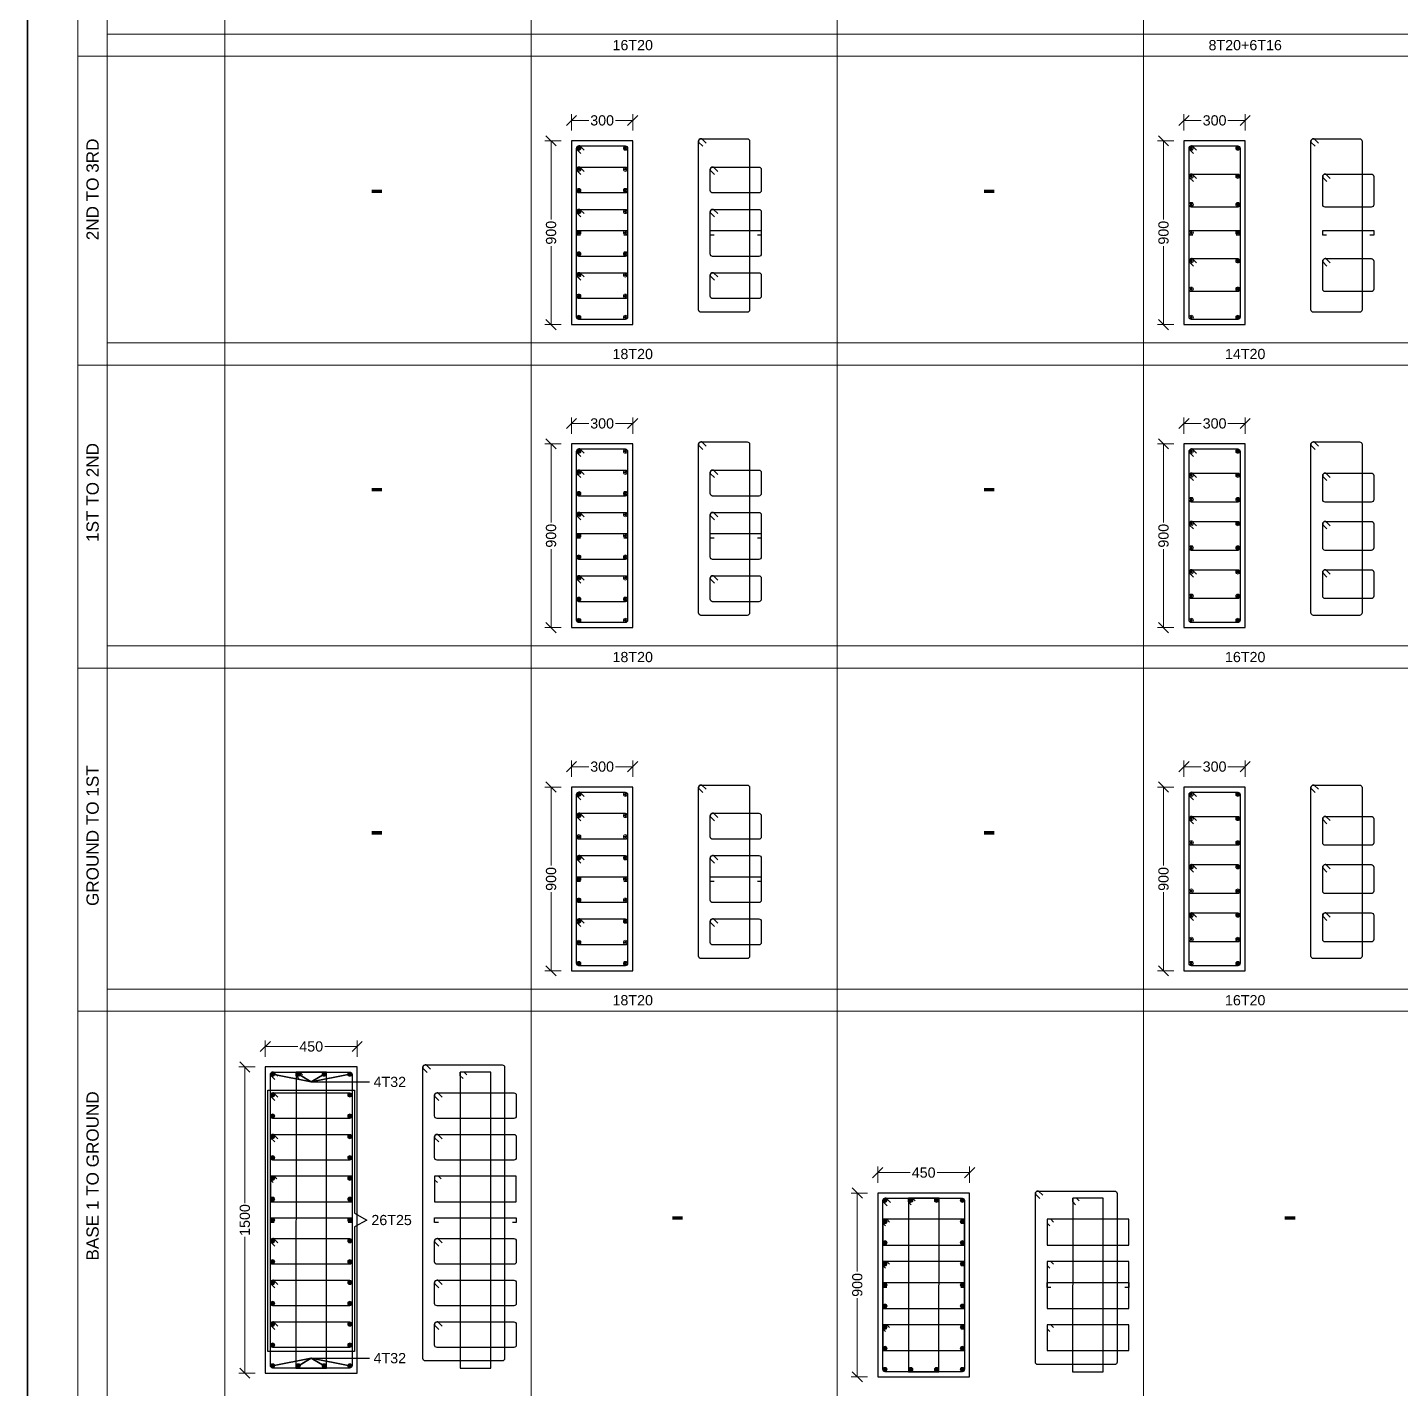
# Model space of a CAD drawing. Header units: inches. Extents: x 332 to 524, y 371 to 463.
# Drawn here: x 395.28 to 402.01, y 399.97 to 406.63 of the extents above; entities that cross this region are included whole.
import ezdxf
from ezdxf.enums import TextEntityAlignment as Align

# ---------------------------------------------------------------- set-up
doc = ezdxf.new("R2010")
doc.units = ezdxf.units.IN
doc.header["$MEASUREMENT"] = 0
for name, color, linetype, lineweight in [('20', 7, 'Continuous', 13), ('25', 7, 'Continuous', 13), ('BORDER', 7, 'Continuous', 25), ('Column', 1, 'Continuous', 30), ('S-SHEET', 8, 'Continuous', 0)]:
    doc.layers.add(name, color=color, linetype=linetype, lineweight=lineweight)
for name, color, linetype in [('Bar', 7, 'Continuous'), ('Cover', 25, 'Continuous'), ('Dim', 7, 'Continuous'), ('Links', 4, 'Continuous'), ('Text', 7, 'Continuous')]:
    doc.layers.add(name, color=color, linetype=linetype)
doc.styles.add('Rcad', font='arial.ttf')

# ---------------------------------------------------------------- blocks, each defined once
blk = doc.blocks.new('_Oblique')
at = {"color": 0, "linetype": 'ByBlock', "lineweight": -2}
blk.add_line((-0.5, -0.5), (0.5, 0.5), dxfattribs=at)
blk = doc.blocks.new('20')
at = {"layer": '20'}
h = blk.add_hatch(color=256, dxfattribs=at)
h.paths.add_polyline_path([(0.26, 0.26), (0, 0), (0.26, -0.26, 0.198912), (0.36, 0, 0.198912)])
h.paths.add_polyline_path([(0.26, 0.26, 0.414214), (-0.26, 0.26), (0, 0)])
h.paths.add_polyline_path([(-0.26, 0.26, 0.198912), (-0.36, 0, 0.198912), (-0.26, -0.26), (0, 0)])
h.paths.add_polyline_path([(0, 0), (-0.26, -0.26, 0.414214), (0.26, -0.26)])
blk.add_circle((0, 0), 0.5, dxfattribs=at)
blk = doc.blocks.new('25')
at = {"layer": '25'}
h = blk.add_hatch(color=256, dxfattribs=at)
h.paths.add_polyline_path([(0.35, 0.35), (0, 0), (0.35, -0.35, 0.198912), (0.5, 0, 0.198912)])
h.paths.add_polyline_path([(0.35, 0.35, 0.414214), (-0.35, 0.35), (0, 0)])
h.paths.add_polyline_path([(-0.35, 0.35, 0.198912), (-0.5, 0, 0.198912), (-0.35, -0.35), (0, 0)])
h.paths.add_polyline_path([(0, 0), (-0.35, -0.35, 0.414214), (0.35, -0.35)])
at = {"layer": '25', "lineweight": 15}
for p, q in [((0.35, 0.35), (-0.35, -0.35)), ((0.35, -0.35), (-0.35, 0.35))]:
    blk.add_line(p, q, dxfattribs=at)
at = {"layer": '25'}
blk.add_circle((0, 0), 0.5, dxfattribs=at)

msp = doc.modelspace()

# ---------------------------------------------------------------- linework, layer by layer
at = {"layer": 'BORDER', "lineweight": 35, "elevation": 2510.4241}
msp.add_lwpolyline([(422.9693, 393.51), (395.2799, 393.4738), (395.2799, 415.7197), (422.9693, 415.7197)], close=True, dxfattribs=at)
at = {"layer": 'Column', "elevation": 2510.4241}
for points in [[(397.9448, 405.1784), (398.2448, 405.1784), (398.2448, 406.0784), (397.9448, 406.0784)], [(400.9448, 405.1784), (401.2448, 405.1784), (401.2448, 406.0784), (400.9448, 406.0784)], [(397.9448, 403.694), (398.2448, 403.694), (398.2448, 404.594), (397.9448, 404.594)], [(400.9448, 403.694), (401.2448, 403.694), (401.2448, 404.594), (400.9448, 404.594)], [(397.9448, 402.0129), (398.2448, 402.0129), (398.2448, 402.9129), (397.9448, 402.9129)], [(400.9448, 402.0129), (401.2448, 402.0129), (401.2448, 402.9129), (400.9448, 402.9129)], [(396.4448, 400.0422), (396.8948, 400.0422), (396.8948, 401.5422), (396.4448, 401.5422)], [(399.4448, 400.0242), (399.8948, 400.0242), (399.8948, 400.9242), (399.4448, 400.9242)]]:
    msp.add_lwpolyline(points, close=True, dxfattribs=at)
at = {"layer": 'Cover', "elevation": 2510.4241}
for points in [[(397.9815, 406.0534), (398.2081, 406.0534, -0.414214), (398.2198, 406.0417), (398.2198, 405.2151, -0.414214), (398.2081, 405.2034), (397.9815, 405.2034, -0.414214), (397.9698, 405.2151), (397.9698, 406.0417, -0.414214), (397.9815, 406.0534), (397.9857, 406.0534), (398.0067, 406.0325), (397.9857, 406.0534), (397.9815, 406.0534, 0.414214), (397.9698, 406.0417), (397.9698, 406.0376), (397.9909, 406.0166)], [(398.5787, 406.0885), (398.8053, 406.0885, -0.414214), (398.817, 406.0768), (398.817, 405.2502, -0.414214), (398.8053, 405.2385), (398.5787, 405.2385, -0.414214), (398.567, 405.2502), (398.567, 406.0768, -0.414214), (398.5787, 406.0885), (398.5829, 406.0885), (398.6039, 406.0676), (398.5829, 406.0885), (398.5787, 406.0885, 0.414214), (398.567, 406.0768), (398.567, 406.0727), (398.5881, 406.0517)], [(400.9815, 406.0534), (401.2081, 406.0534, -0.414214), (401.2198, 406.0417), (401.2198, 405.2151, -0.414214), (401.2081, 405.2034), (400.9815, 405.2034, -0.414214), (400.9698, 405.2151), (400.9698, 406.0417, -0.414214), (400.9815, 406.0534), (400.9857, 406.0534), (401.0067, 406.0325), (400.9857, 406.0534), (400.9815, 406.0534, 0.414214), (400.9698, 406.0417), (400.9698, 406.0376), (400.9909, 406.0166)], [(401.5787, 406.0885), (401.8053, 406.0885, -0.414214), (401.817, 406.0768), (401.817, 405.2502, -0.414214), (401.8053, 405.2385), (401.5787, 405.2385, -0.414214), (401.567, 405.2502), (401.567, 406.0768, -0.414214), (401.5787, 406.0885), (401.5829, 406.0885), (401.6039, 406.0676), (401.5829, 406.0885), (401.5787, 406.0885, 0.414214), (401.567, 406.0768), (401.567, 406.0727), (401.5881, 406.0517)], [(397.9815, 404.569), (398.2081, 404.569, -0.414214), (398.2198, 404.5573), (398.2198, 403.7307, -0.414214), (398.2081, 403.719), (397.9815, 403.719, -0.414214), (397.9698, 403.7307), (397.9698, 404.5573, -0.414214), (397.9815, 404.569), (397.9857, 404.569), (398.0067, 404.548), (397.9857, 404.569), (397.9815, 404.569, 0.414214), (397.9698, 404.5573), (397.9698, 404.5532), (397.9909, 404.5322)], [(398.5787, 404.6041), (398.8053, 404.6041, -0.414214), (398.817, 404.5924), (398.817, 403.7658, -0.414214), (398.8053, 403.7541), (398.5787, 403.7541, -0.414214), (398.567, 403.7658), (398.567, 404.5924, -0.414214), (398.5787, 404.6041), (398.5829, 404.6041), (398.6039, 404.5831), (398.5829, 404.6041), (398.5787, 404.6041, 0.414214), (398.567, 404.5924), (398.567, 404.5883), (398.5881, 404.5673)], [(400.9815, 404.569), (401.2081, 404.569, -0.414214), (401.2198, 404.5573), (401.2198, 403.7307, -0.414214), (401.2081, 403.719), (400.9815, 403.719, -0.414214), (400.9698, 403.7307), (400.9698, 404.5573, -0.414214), (400.9815, 404.569), (400.9857, 404.569), (401.0067, 404.548), (400.9857, 404.569), (400.9815, 404.569, 0.414214), (400.9698, 404.5573), (400.9698, 404.5532), (400.9909, 404.5322)], [(401.5787, 404.6041), (401.8053, 404.6041, -0.414214), (401.817, 404.5924), (401.817, 403.7658, -0.414214), (401.8053, 403.7541), (401.5787, 403.7541, -0.414214), (401.567, 403.7658), (401.567, 404.5924, -0.414214), (401.5787, 404.6041), (401.5829, 404.6041), (401.6039, 404.5831), (401.5829, 404.6041), (401.5787, 404.6041, 0.414214), (401.567, 404.5924), (401.567, 404.5883), (401.5881, 404.5673)], [(397.9815, 402.8879), (398.2081, 402.8879, -0.414214), (398.2198, 402.8762), (398.2198, 402.0496, -0.414214), (398.2081, 402.0379), (397.9815, 402.0379, -0.414214), (397.9698, 402.0496), (397.9698, 402.8762, -0.414214), (397.9815, 402.8879), (397.9857, 402.8879), (398.0067, 402.8669), (397.9857, 402.8879), (397.9815, 402.8879, 0.414214), (397.9698, 402.8762), (397.9698, 402.872), (397.9909, 402.8511)], [(398.5787, 402.923), (398.8053, 402.923, -0.414214), (398.817, 402.9113), (398.817, 402.0847, -0.414214), (398.8053, 402.073), (398.5787, 402.073, -0.414214), (398.567, 402.0847), (398.567, 402.9113, -0.414214), (398.5787, 402.923), (398.5829, 402.923), (398.6039, 402.902), (398.5829, 402.923), (398.5787, 402.923, 0.414214), (398.567, 402.9113), (398.567, 402.9071), (398.5881, 402.8862)], [(400.9815, 402.8879), (401.2081, 402.8879, -0.414214), (401.2198, 402.8762), (401.2198, 402.0496, -0.414214), (401.2081, 402.0379), (400.9815, 402.0379, -0.414214), (400.9698, 402.0496), (400.9698, 402.8762, -0.414214), (400.9815, 402.8879), (400.9857, 402.8879), (401.0067, 402.8669), (400.9857, 402.8879), (400.9815, 402.8879, 0.414214), (400.9698, 402.8762), (400.9698, 402.872), (400.9909, 402.8511)], [(401.5787, 402.923), (401.8053, 402.923, -0.414214), (401.817, 402.9113), (401.817, 402.0847, -0.414214), (401.8053, 402.073), (401.5787, 402.073, -0.414214), (401.567, 402.0847), (401.567, 402.9113, -0.414214), (401.5787, 402.923), (401.5829, 402.923), (401.6039, 402.902), (401.5829, 402.923), (401.5787, 402.923, 0.414214), (401.567, 402.9113), (401.567, 402.9071), (401.5881, 402.8862)], [(397.2287, 401.5523), (397.6053, 401.5523, -0.414214), (397.617, 401.5406), (397.617, 400.114, -0.414214), (397.6053, 400.1023), (397.2287, 400.1023, -0.414214), (397.217, 400.114), (397.217, 401.5406, -0.414214), (397.2287, 401.5523), (397.2329, 401.5523), (397.2539, 401.5314), (397.2329, 401.5523), (397.2287, 401.5523, 0.414214), (397.217, 401.5406), (397.217, 401.5365), (397.2381, 401.5155)], [(396.4815, 401.5172), (396.8581, 401.5172, -0.414214), (396.8698, 401.5055), (396.8698, 400.0789, -0.414214), (396.8581, 400.0672), (396.4815, 400.0672, -0.414214), (396.4698, 400.0789), (396.4698, 401.5055, -0.414214), (396.4815, 401.5172), (396.4857, 401.5172), (396.5067, 401.4963), (396.4857, 401.5172), (396.4815, 401.5172, 0.414214), (396.4698, 401.5055), (396.4698, 401.5014), (396.4909, 401.4804)], [(400.2287, 400.9343), (400.6053, 400.9343, -0.414214), (400.617, 400.9226), (400.617, 400.096, -0.414214), (400.6053, 400.0843), (400.2287, 400.0843, -0.414214), (400.217, 400.096), (400.217, 400.9226, -0.414214), (400.2287, 400.9343), (400.2329, 400.9343), (400.2539, 400.9134), (400.2329, 400.9343), (400.2287, 400.9343, 0.414214), (400.217, 400.9226), (400.217, 400.9185), (400.2381, 400.8975)], [(399.4815, 400.8992), (399.8581, 400.8992, -0.414214), (399.8698, 400.8875), (399.8698, 400.0609, -0.414214), (399.8581, 400.0492), (399.4815, 400.0492, -0.414214), (399.4698, 400.0609), (399.4698, 400.8875, -0.414214), (399.4815, 400.8992), (399.4857, 400.8992), (399.5067, 400.8783), (399.4857, 400.8992), (399.4815, 400.8992, 0.414214), (399.4698, 400.8875), (399.4698, 400.8834), (399.4909, 400.8624)]]:
    msp.add_lwpolyline(points, format="xyb", dxfattribs=at)
at = {"layer": 'Dim', "lineweight": 13}
for p, q in [((397.9448, 406.1284, 2510.4241), (397.9448, 406.2084, 2510.4241)), ((397.9448, 406.1784, 2510.4241), (398.0298, 406.1784, 2510.4241)), ((398.2448, 406.1784, 2510.4241), (398.1599, 406.1784, 2510.4241)), ((398.2448, 406.1284, 2510.4241), (398.2448, 406.2084, 2510.4241)), ((400.9448, 406.1284, 2510.4241), (400.9448, 406.2084, 2510.4241)), ((400.9448, 406.1784, 2510.4241), (401.0298, 406.1784, 2510.4241)), ((401.2448, 406.1784, 2510.4241), (401.1599, 406.1784, 2510.4241)), ((401.2448, 406.1284, 2510.4241), (401.2448, 406.2084, 2510.4241)), ((397.8948, 406.0784, 2510.4241), (397.8148, 406.0784, 2510.4241)), ((397.8448, 406.0784, 2510.4241), (397.8448, 405.6935, 2510.4241)), ((400.8948, 406.0784, 2510.4241), (400.8148, 406.0784, 2510.4241)), ((400.8448, 406.0784, 2510.4241), (400.8448, 405.6935, 2510.4241)), ((397.8448, 405.1784, 2510.4241), (397.8448, 405.5633, 2510.4241)), ((400.8448, 405.1784, 2510.4241), (400.8448, 405.5633, 2510.4241)), ((397.8948, 405.1784, 2510.4241), (397.8148, 405.1784, 2510.4241)), ((400.8948, 405.1784, 2510.4241), (400.8148, 405.1784, 2510.4241)), ((397.9448, 404.644, 2510.4241), (397.9448, 404.724, 2510.4241)), ((397.9448, 404.694, 2510.4241), (398.0298, 404.694, 2510.4241)), ((398.2448, 404.694, 2510.4241), (398.1599, 404.694, 2510.4241)), ((398.2448, 404.644, 2510.4241), (398.2448, 404.724, 2510.4241)), ((400.9448, 404.644, 2510.4241), (400.9448, 404.724, 2510.4241)), ((400.9448, 404.694, 2510.4241), (401.0298, 404.694, 2510.4241)), ((401.2448, 404.694, 2510.4241), (401.1599, 404.694, 2510.4241)), ((401.2448, 404.644, 2510.4241), (401.2448, 404.724, 2510.4241)), ((397.8948, 404.594, 2510.4241), (397.8148, 404.594, 2510.4241)), ((397.8448, 404.594, 2510.4241), (397.8448, 404.2091, 2510.4241)), ((400.8948, 404.594, 2510.4241), (400.8148, 404.594, 2510.4241)), ((400.8448, 404.594, 2510.4241), (400.8448, 404.2091, 2510.4241)), ((397.8448, 403.694, 2510.4241), (397.8448, 404.0789, 2510.4241)), ((400.8448, 403.694, 2510.4241), (400.8448, 404.0789, 2510.4241)), ((397.8948, 403.694, 2510.4241), (397.8148, 403.694, 2510.4241)), ((400.8948, 403.694, 2510.4241), (400.8148, 403.694, 2510.4241)), ((397.9448, 402.9629, 2510.4241), (397.9448, 403.0429, 2510.4241)), ((397.9448, 403.0129, 2510.4241), (398.0298, 403.0129, 2510.4241)), ((398.2448, 403.0129, 2510.4241), (398.1599, 403.0129, 2510.4241)), ((398.2448, 402.9629, 2510.4241), (398.2448, 403.0429, 2510.4241)), ((400.9448, 402.9629, 2510.4241), (400.9448, 403.0429, 2510.4241)), ((400.9448, 403.0129, 2510.4241), (401.0298, 403.0129, 2510.4241)), ((401.2448, 403.0129, 2510.4241), (401.1599, 403.0129, 2510.4241)), ((401.2448, 402.9629, 2510.4241), (401.2448, 403.0429, 2510.4241)), ((397.8948, 402.9129, 2510.4241), (397.8148, 402.9129, 2510.4241)), ((397.8448, 402.9129, 2510.4241), (397.8448, 402.528, 2510.4241)), ((400.8948, 402.9129, 2510.4241), (400.8148, 402.9129, 2510.4241)), ((400.8448, 402.9129, 2510.4241), (400.8448, 402.528, 2510.4241)), ((397.8448, 402.0129, 2510.4241), (397.8448, 402.3978, 2510.4241)), ((400.8448, 402.0129, 2510.4241), (400.8448, 402.3978, 2510.4241)), ((397.8948, 402.0129, 2510.4241), (397.8148, 402.0129, 2510.4241)), ((400.8948, 402.0129, 2510.4241), (400.8148, 402.0129, 2510.4241)), ((396.4448, 401.5922, 2510.4241), (396.4448, 401.6722, 2510.4241)), ((396.8948, 401.5922, 2510.4241), (396.8948, 401.6722, 2510.4241)), ((396.4448, 401.6422, 2510.4241), (396.6038, 401.6422, 2510.4241)), ((396.8948, 401.6422, 2510.4241), (396.7359, 401.6422, 2510.4241)), ((396.3948, 401.5422, 2510.4241), (396.3148, 401.5422, 2510.4241)), ((396.3448, 401.5422, 2510.4241), (396.3448, 400.8744, 2510.4241)), ((399.4448, 400.9742, 2510.4241), (399.4448, 401.0542, 2510.4241)), ((399.4448, 401.0242, 2510.4241), (399.6038, 401.0242, 2510.4241)), ((399.8948, 401.0242, 2510.4241), (399.7359, 401.0242, 2510.4241)), ((399.8948, 400.9742, 2510.4241), (399.8948, 401.0542, 2510.4241)), ((399.3948, 400.9242, 2510.4241), (399.3148, 400.9242, 2510.4241)), ((399.3448, 400.9242, 2510.4241), (399.3448, 400.5393, 2510.4241)), ((396.3448, 400.0422, 2510.4241), (396.3448, 400.7101, 2510.4241)), ((399.3448, 400.0242, 2510.4241), (399.3448, 400.4092, 2510.4241)), ((396.3948, 400.0422, 2510.4241), (396.3148, 400.0422, 2510.4241)), ((399.3948, 400.0242, 2510.4241), (399.3148, 400.0242, 2510.4241))]:
    msp.add_line(p, q, dxfattribs=at)
at = {"layer": 'Links', "elevation": 2510.4241}
for points in [[(397.9815, 405.9499), (398.2081, 405.9499, -0.414214), (398.2198, 405.9382), (398.2198, 405.8347, -0.414214), (398.2081, 405.823), (397.9815, 405.823, -0.414214), (397.9698, 405.8347), (397.9698, 405.9382, -0.414214), (397.9815, 405.9499), (397.9857, 405.9499), (398.0067, 405.929), (397.9857, 405.9499), (397.9815, 405.9499, 0.414214), (397.9698, 405.9382), (397.9698, 405.9341), (397.9909, 405.9131)], [(398.636, 405.9499), (398.8626, 405.9499, -0.414214), (398.8743, 405.9382), (398.8743, 405.8347, -0.414214), (398.8626, 405.823), (398.636, 405.823, -0.414214), (398.6243, 405.8347), (398.6243, 405.9382, -0.414214), (398.636, 405.9499), (398.6402, 405.9499), (398.6612, 405.929), (398.6402, 405.9499), (398.636, 405.9499, 0.414214), (398.6243, 405.9382), (398.6243, 405.9341), (398.6454, 405.9131)], [(400.9815, 405.9154), (401.2081, 405.9154, -0.414214), (401.2198, 405.9037), (401.2198, 405.7657, -0.414214), (401.2081, 405.754), (400.9815, 405.754, -0.414214), (400.9698, 405.7657), (400.9698, 405.9037, -0.414214), (400.9815, 405.9154), (400.9857, 405.9154), (401.0067, 405.8945), (400.9857, 405.9154), (400.9815, 405.9154, 0.414214), (400.9698, 405.9037), (400.9698, 405.8996), (400.9909, 405.8786)], [(401.636, 405.9154), (401.8626, 405.9154, -0.414214), (401.8743, 405.9037), (401.8743, 405.7657, -0.414214), (401.8626, 405.754), (401.636, 405.754, -0.414214), (401.6243, 405.7657), (401.6243, 405.9037, -0.414214), (401.636, 405.9154), (401.6402, 405.9154), (401.6612, 405.8945), (401.6402, 405.9154), (401.636, 405.9154, 0.414214), (401.6243, 405.9037), (401.6243, 405.8996), (401.6454, 405.8786)], [(397.9815, 405.7429), (398.2081, 405.7429, -0.414214), (398.2198, 405.7312), (398.2198, 405.5242, -0.414214), (398.2081, 405.5125), (397.9815, 405.5125, -0.414214), (397.9698, 405.5242), (397.9698, 405.7312, -0.414214), (397.9815, 405.7429), (397.9857, 405.7429), (398.0067, 405.722), (397.9857, 405.7429), (397.9815, 405.7429, 0.414214), (397.9698, 405.7312), (397.9698, 405.7271), (397.9909, 405.7061)], [(398.636, 405.7429), (398.8626, 405.7429, -0.414214), (398.8743, 405.7312), (398.8743, 405.5242, -0.414214), (398.8626, 405.5125), (398.636, 405.5125, -0.414214), (398.6243, 405.5242), (398.6243, 405.7312, -0.414214), (398.636, 405.7429), (398.6402, 405.7429), (398.6612, 405.722), (398.6402, 405.7429), (398.636, 405.7429, 0.414214), (398.6243, 405.7312), (398.6243, 405.7271), (398.6454, 405.7061)], [(400.9815, 405.5014), (401.2081, 405.5014, -0.414214), (401.2198, 405.4897), (401.2198, 405.3517, -0.414214), (401.2081, 405.34), (400.9815, 405.34, -0.414214), (400.9698, 405.3517), (400.9698, 405.4897, -0.414214), (400.9815, 405.5014), (400.9857, 405.5014), (401.0067, 405.4805), (400.9857, 405.5014), (400.9815, 405.5014, 0.414214), (400.9698, 405.4897), (400.9698, 405.4856), (400.9909, 405.4646)], [(401.636, 405.5014), (401.8626, 405.5014, -0.414214), (401.8743, 405.4897), (401.8743, 405.3517, -0.414214), (401.8626, 405.34), (401.636, 405.34, -0.414214), (401.6243, 405.3517), (401.6243, 405.4897, -0.414214), (401.636, 405.5014), (401.6402, 405.5014), (401.6612, 405.4805), (401.6402, 405.5014), (401.636, 405.5014, 0.414214), (401.6243, 405.4897), (401.6243, 405.4856), (401.6454, 405.4646)], [(397.9815, 405.4324), (398.2081, 405.4324, -0.414214), (398.2198, 405.4207), (398.2198, 405.3172, -0.414214), (398.2081, 405.3055), (397.9815, 405.3055, -0.414214), (397.9698, 405.3172), (397.9698, 405.4207, -0.414214), (397.9815, 405.4324), (397.9857, 405.4324), (398.0067, 405.4115), (397.9857, 405.4324), (397.9815, 405.4324, 0.414214), (397.9698, 405.4207), (397.9698, 405.4166), (397.9909, 405.3956)], [(398.636, 405.4324), (398.8626, 405.4324, -0.414214), (398.8743, 405.4207), (398.8743, 405.3172, -0.414214), (398.8626, 405.3055), (398.636, 405.3055, -0.414214), (398.6243, 405.3172), (398.6243, 405.4207, -0.414214), (398.636, 405.4324), (398.6402, 405.4324), (398.6612, 405.4115), (398.6402, 405.4324), (398.636, 405.4324, 0.414214), (398.6243, 405.4207), (398.6243, 405.4166), (398.6454, 405.3956)], [(397.9815, 404.4655), (398.2081, 404.4655, -0.414214), (398.2198, 404.4538), (398.2198, 404.3503, -0.414214), (398.2081, 404.3386), (397.9815, 404.3386, -0.414214), (397.9698, 404.3503), (397.9698, 404.4538, -0.414214), (397.9815, 404.4655), (397.9857, 404.4655), (398.0067, 404.4445), (397.9857, 404.4655), (397.9815, 404.4655, 0.414214), (397.9698, 404.4538), (397.9698, 404.4497), (397.9909, 404.4287)], [(398.636, 404.4655), (398.8626, 404.4655, -0.414214), (398.8743, 404.4538), (398.8743, 404.3503, -0.414214), (398.8626, 404.3386), (398.636, 404.3386, -0.414214), (398.6243, 404.3503), (398.6243, 404.4538, -0.414214), (398.636, 404.4655), (398.6402, 404.4655), (398.6612, 404.4445), (398.6402, 404.4655), (398.636, 404.4655, 0.414214), (398.6243, 404.4538), (398.6243, 404.4497), (398.6454, 404.4287)], [(400.9815, 404.4507), (401.2081, 404.4507, -0.414214), (401.2198, 404.439), (401.2198, 404.3207, -0.414214), (401.2081, 404.309), (400.9815, 404.309, -0.414214), (400.9698, 404.3207), (400.9698, 404.439, -0.414214), (400.9815, 404.4507), (400.9857, 404.4507), (401.0067, 404.4298), (400.9857, 404.4507), (400.9815, 404.4507, 0.414214), (400.9698, 404.439), (400.9698, 404.4349), (400.9909, 404.4139)], [(401.636, 404.4507), (401.8626, 404.4507, -0.414214), (401.8743, 404.439), (401.8743, 404.3207, -0.414214), (401.8626, 404.309), (401.636, 404.309, -0.414214), (401.6243, 404.3207), (401.6243, 404.439, -0.414214), (401.636, 404.4507), (401.6402, 404.4507), (401.6612, 404.4298), (401.6402, 404.4507), (401.636, 404.4507, 0.414214), (401.6243, 404.439), (401.6243, 404.4349), (401.6454, 404.4139)], [(397.9815, 404.2585), (398.2081, 404.2585, -0.414214), (398.2198, 404.2468), (398.2198, 404.0398, -0.414214), (398.2081, 404.0281), (397.9815, 404.0281, -0.414214), (397.9698, 404.0398), (397.9698, 404.2468, -0.414214), (397.9815, 404.2585), (397.9857, 404.2585), (398.0067, 404.2375), (397.9857, 404.2585), (397.9815, 404.2585, 0.414214), (397.9698, 404.2468), (397.9698, 404.2427), (397.9909, 404.2217)], [(398.636, 404.2585), (398.8626, 404.2585, -0.414214), (398.8743, 404.2468), (398.8743, 404.0398, -0.414214), (398.8626, 404.0281), (398.636, 404.0281, -0.414214), (398.6243, 404.0398), (398.6243, 404.2468, -0.414214), (398.636, 404.2585), (398.6402, 404.2585), (398.6612, 404.2375), (398.6402, 404.2585), (398.636, 404.2585, 0.414214), (398.6243, 404.2468), (398.6243, 404.2427), (398.6454, 404.2217)], [(400.9815, 404.2141), (401.2081, 404.2141, -0.414214), (401.2198, 404.2024), (401.2198, 404.0842, -0.414214), (401.2081, 404.0725), (400.9815, 404.0725, -0.414214), (400.9698, 404.0842), (400.9698, 404.2024, -0.414214), (400.9815, 404.2141), (400.9857, 404.2141), (401.0067, 404.1932), (400.9857, 404.2141), (400.9815, 404.2141, 0.414214), (400.9698, 404.2024), (400.9698, 404.1983), (400.9909, 404.1773)], [(401.636, 404.2141), (401.8626, 404.2141, -0.414214), (401.8743, 404.2024), (401.8743, 404.0842, -0.414214), (401.8626, 404.0725), (401.636, 404.0725, -0.414214), (401.6243, 404.0842), (401.6243, 404.2024, -0.414214), (401.636, 404.2141), (401.6402, 404.2141), (401.6612, 404.1932), (401.6402, 404.2141), (401.636, 404.2141, 0.414214), (401.6243, 404.2024), (401.6243, 404.1983), (401.6454, 404.1773)], [(400.9815, 403.9776), (401.2081, 403.9776, -0.414214), (401.2198, 403.9659), (401.2198, 403.8476, -0.414214), (401.2081, 403.8359), (400.9815, 403.8359, -0.414214), (400.9698, 403.8476), (400.9698, 403.9659, -0.414214), (400.9815, 403.9776), (400.9857, 403.9776), (401.0067, 403.9566), (400.9857, 403.9776), (400.9815, 403.9776, 0.414214), (400.9698, 403.9659), (400.9698, 403.9617), (400.9909, 403.9408)], [(401.636, 403.9776), (401.8626, 403.9776, -0.414214), (401.8743, 403.9659), (401.8743, 403.8476, -0.414214), (401.8626, 403.8359), (401.636, 403.8359, -0.414214), (401.6243, 403.8476), (401.6243, 403.9659, -0.414214), (401.636, 403.9776), (401.6402, 403.9776), (401.6612, 403.9566), (401.6402, 403.9776), (401.636, 403.9776, 0.414214), (401.6243, 403.9659), (401.6243, 403.9617), (401.6454, 403.9408)], [(397.9815, 403.948), (398.2081, 403.948, -0.414214), (398.2198, 403.9363), (398.2198, 403.8328, -0.414214), (398.2081, 403.8211), (397.9815, 403.8211, -0.414214), (397.9698, 403.8328), (397.9698, 403.9363, -0.414214), (397.9815, 403.948), (397.9857, 403.948), (398.0067, 403.927), (397.9857, 403.948), (397.9815, 403.948, 0.414214), (397.9698, 403.9363), (397.9698, 403.9322), (397.9909, 403.9112)], [(398.636, 403.948), (398.8626, 403.948, -0.414214), (398.8743, 403.9363), (398.8743, 403.8328, -0.414214), (398.8626, 403.8211), (398.636, 403.8211, -0.414214), (398.6243, 403.8328), (398.6243, 403.9363, -0.414214), (398.636, 403.948), (398.6402, 403.948), (398.6612, 403.927), (398.6402, 403.948), (398.636, 403.948, 0.414214), (398.6243, 403.9363), (398.6243, 403.9322), (398.6454, 403.9112)], [(397.9815, 402.7844), (398.2081, 402.7844, -0.414214), (398.2198, 402.7727), (398.2198, 402.6692, -0.414214), (398.2081, 402.6575), (397.9815, 402.6575, -0.414214), (397.9698, 402.6692), (397.9698, 402.7727, -0.414214), (397.9815, 402.7844), (397.9857, 402.7844), (398.0067, 402.7634), (397.9857, 402.7844), (397.9815, 402.7844, 0.414214), (397.9698, 402.7727), (397.9698, 402.7685), (397.9909, 402.7476)], [(398.636, 402.7844), (398.8626, 402.7844, -0.414214), (398.8743, 402.7727), (398.8743, 402.6692, -0.414214), (398.8626, 402.6575), (398.636, 402.6575, -0.414214), (398.6243, 402.6692), (398.6243, 402.7727, -0.414214), (398.636, 402.7844), (398.6402, 402.7844), (398.6612, 402.7634), (398.6402, 402.7844), (398.636, 402.7844, 0.414214), (398.6243, 402.7727), (398.6243, 402.7685), (398.6454, 402.7476)], [(400.9815, 402.7696), (401.2081, 402.7696, -0.414214), (401.2198, 402.7579), (401.2198, 402.6396, -0.414214), (401.2081, 402.6279), (400.9815, 402.6279, -0.414214), (400.9698, 402.6396), (400.9698, 402.7579, -0.414214), (400.9815, 402.7696), (400.9857, 402.7696), (401.0067, 402.7486), (400.9857, 402.7696), (400.9815, 402.7696, 0.414214), (400.9698, 402.7579), (400.9698, 402.7538), (400.9909, 402.7328)], [(401.636, 402.7696), (401.8626, 402.7696, -0.414214), (401.8743, 402.7579), (401.8743, 402.6396, -0.414214), (401.8626, 402.6279), (401.636, 402.6279, -0.414214), (401.6243, 402.6396), (401.6243, 402.7579, -0.414214), (401.636, 402.7696), (401.6402, 402.7696), (401.6612, 402.7486), (401.6402, 402.7696), (401.636, 402.7696, 0.414214), (401.6243, 402.7579), (401.6243, 402.7538), (401.6454, 402.7328)], [(397.9815, 402.5774), (398.2081, 402.5774, -0.414214), (398.2198, 402.5657), (398.2198, 402.3587, -0.414214), (398.2081, 402.347), (397.9815, 402.347, -0.414214), (397.9698, 402.3587), (397.9698, 402.5657, -0.414214), (397.9815, 402.5774), (397.9857, 402.5774), (398.0067, 402.5564), (397.9857, 402.5774), (397.9815, 402.5774, 0.414214), (397.9698, 402.5657), (397.9698, 402.5615), (397.9909, 402.5406)], [(398.636, 402.5774), (398.8626, 402.5774, -0.414214), (398.8743, 402.5657), (398.8743, 402.3587, -0.414214), (398.8626, 402.347), (398.636, 402.347, -0.414214), (398.6243, 402.3587), (398.6243, 402.5657, -0.414214), (398.636, 402.5774), (398.6402, 402.5774), (398.6612, 402.5564), (398.6402, 402.5774), (398.636, 402.5774, 0.414214), (398.6243, 402.5657), (398.6243, 402.5615), (398.6454, 402.5406)], [(400.9815, 402.533), (401.2081, 402.533, -0.414214), (401.2198, 402.5213), (401.2198, 402.403, -0.414214), (401.2081, 402.3913), (400.9815, 402.3913, -0.414214), (400.9698, 402.403), (400.9698, 402.5213, -0.414214), (400.9815, 402.533), (400.9857, 402.533), (401.0067, 402.5121), (400.9857, 402.533), (400.9815, 402.533, 0.414214), (400.9698, 402.5213), (400.9698, 402.5172), (400.9909, 402.4962)], [(401.636, 402.533), (401.8626, 402.533, -0.414214), (401.8743, 402.5213), (401.8743, 402.403, -0.414214), (401.8626, 402.3913), (401.636, 402.3913, -0.414214), (401.6243, 402.403), (401.6243, 402.5213, -0.414214), (401.636, 402.533), (401.6402, 402.533), (401.6612, 402.5121), (401.6402, 402.533), (401.636, 402.533, 0.414214), (401.6243, 402.5213), (401.6243, 402.5172), (401.6454, 402.4962)], [(400.9815, 402.2965), (401.2081, 402.2965, -0.414214), (401.2198, 402.2848), (401.2198, 402.1665, -0.414214), (401.2081, 402.1548), (400.9815, 402.1548, -0.414214), (400.9698, 402.1665), (400.9698, 402.2848, -0.414214), (400.9815, 402.2965), (400.9857, 402.2965), (401.0067, 402.2755), (400.9857, 402.2965), (400.9815, 402.2965, 0.414214), (400.9698, 402.2848), (400.9698, 402.2806), (400.9909, 402.2597)], [(401.636, 402.2965), (401.8626, 402.2965, -0.414214), (401.8743, 402.2848), (401.8743, 402.1665, -0.414214), (401.8626, 402.1548), (401.636, 402.1548, -0.414214), (401.6243, 402.1665), (401.6243, 402.2848, -0.414214), (401.636, 402.2965), (401.6402, 402.2965), (401.6612, 402.2755), (401.6402, 402.2965), (401.636, 402.2965, 0.414214), (401.6243, 402.2848), (401.6243, 402.2806), (401.6454, 402.2597)], [(397.9815, 402.2669), (398.2081, 402.2669, -0.414214), (398.2198, 402.2552), (398.2198, 402.1517, -0.414214), (398.2081, 402.14), (397.9815, 402.14, -0.414214), (397.9698, 402.1517), (397.9698, 402.2552, -0.414214), (397.9815, 402.2669), (397.9857, 402.2669), (398.0067, 402.2459), (397.9857, 402.2669), (397.9815, 402.2669, 0.414214), (397.9698, 402.2552), (397.9698, 402.251), (397.9909, 402.2301)], [(398.636, 402.2669), (398.8626, 402.2669, -0.414214), (398.8743, 402.2552), (398.8743, 402.1517, -0.414214), (398.8626, 402.14), (398.636, 402.14, -0.414214), (398.6243, 402.1517), (398.6243, 402.2552, -0.414214), (398.636, 402.2669), (398.6402, 402.2669), (398.6612, 402.2459), (398.6402, 402.2669), (398.636, 402.2669, 0.414214), (398.6243, 402.2552), (398.6243, 402.251), (398.6454, 402.2301)], [(396.4815, 401.4152), (396.8581, 401.4152, -0.414214), (396.8698, 401.4035), (396.8698, 401.3015, -0.414214), (396.8581, 401.2898), (396.4815, 401.2898, -0.414214), (396.4698, 401.3015), (396.4698, 401.4035, -0.414214), (396.4815, 401.4152), (396.4857, 401.4152), (396.5067, 401.3943), (396.4857, 401.4152), (396.4815, 401.4152, 0.414214), (396.4698, 401.4035), (396.4698, 401.3994), (396.4909, 401.3784)], [(397.286, 401.4152), (397.6626, 401.4152, -0.414214), (397.6743, 401.4035), (397.6743, 401.3015, -0.414214), (397.6626, 401.2898), (397.286, 401.2898, -0.414214), (397.2743, 401.3015), (397.2743, 401.4035, -0.414214), (397.286, 401.4152), (397.2902, 401.4152), (397.3112, 401.3943), (397.2902, 401.4152), (397.286, 401.4152, 0.414214), (397.2743, 401.4035), (397.2743, 401.3994), (397.2954, 401.3784)], [(396.4815, 401.2112), (396.8581, 401.2112, -0.414214), (396.8698, 401.1995), (396.8698, 401.0975, -0.414214), (396.8581, 401.0858), (396.4815, 401.0858, -0.414214), (396.4698, 401.0975), (396.4698, 401.1995, -0.414214), (396.4815, 401.2112), (396.4857, 401.2112), (396.5067, 401.1903), (396.4857, 401.2112), (396.4815, 401.2112, 0.414214), (396.4698, 401.1995), (396.4698, 401.1954), (396.4909, 401.1744)], [(397.286, 401.2112), (397.6626, 401.2112, -0.414214), (397.6743, 401.1995), (397.6743, 401.0975, -0.414214), (397.6626, 401.0858), (397.286, 401.0858, -0.414214), (397.2743, 401.0975), (397.2743, 401.1995, -0.414214), (397.286, 401.2112), (397.2902, 401.2112), (397.3112, 401.1903), (397.2902, 401.2112), (397.286, 401.2112, 0.414214), (397.2743, 401.1995), (397.2743, 401.1954), (397.2954, 401.1744)], [(396.4815, 400.7012), (396.8581, 400.7012, -0.414214), (396.8698, 400.6895), (396.8698, 400.5875, -0.414214), (396.8581, 400.5758), (396.4815, 400.5758, -0.414214), (396.4698, 400.5875), (396.4698, 400.6895, -0.414214), (396.4815, 400.7012), (396.4857, 400.7012), (396.5067, 400.6803), (396.4857, 400.7012), (396.4815, 400.7012, 0.414214), (396.4698, 400.6895), (396.4698, 400.6854), (396.4909, 400.6644)], [(397.286, 400.7012), (397.6626, 400.7012, -0.414214), (397.6743, 400.6895), (397.6743, 400.5875, -0.414214), (397.6626, 400.5758), (397.286, 400.5758, -0.414214), (397.2743, 400.5875), (397.2743, 400.6895, -0.414214), (397.286, 400.7012), (397.2902, 400.7012), (397.3112, 400.6803), (397.2902, 400.7012), (397.286, 400.7012, 0.414214), (397.2743, 400.6895), (397.2743, 400.6854), (397.2954, 400.6644)], [(396.4815, 400.4972), (396.8581, 400.4972, -0.414214), (396.8698, 400.4855), (396.8698, 400.3835, -0.414214), (396.8581, 400.3718), (396.4815, 400.3718, -0.414214), (396.4698, 400.3835), (396.4698, 400.4855, -0.414214), (396.4815, 400.4972), (396.4857, 400.4972), (396.5067, 400.4763), (396.4857, 400.4972), (396.4815, 400.4972, 0.414214), (396.4698, 400.4855), (396.4698, 400.4814), (396.4909, 400.4604)], [(397.286, 400.4972), (397.6626, 400.4972, -0.414214), (397.6743, 400.4855), (397.6743, 400.3835, -0.414214), (397.6626, 400.3718), (397.286, 400.3718, -0.414214), (397.2743, 400.3835), (397.2743, 400.4855, -0.414214), (397.286, 400.4972), (397.2902, 400.4972), (397.3112, 400.4763), (397.2902, 400.4972), (397.286, 400.4972, 0.414214), (397.2743, 400.4855), (397.2743, 400.4814), (397.2954, 400.4604)], [(396.4815, 400.2932), (396.8581, 400.2932, -0.414214), (396.8698, 400.2815), (396.8698, 400.1795, -0.414214), (396.8581, 400.1678), (396.4815, 400.1678, -0.414214), (396.4698, 400.1795), (396.4698, 400.2815, -0.414214), (396.4815, 400.2932), (396.4857, 400.2932), (396.5067, 400.2723), (396.4857, 400.2932), (396.4815, 400.2932, 0.414214), (396.4698, 400.2815), (396.4698, 400.2774), (396.4909, 400.2564)], [(397.286, 400.2932), (397.6626, 400.2932, -0.414214), (397.6743, 400.2815), (397.6743, 400.1795, -0.414214), (397.6626, 400.1678), (397.286, 400.1678, -0.414214), (397.2743, 400.1795), (397.2743, 400.2815, -0.414214), (397.286, 400.2932), (397.2902, 400.2932), (397.3112, 400.2723), (397.2902, 400.2932), (397.286, 400.2932, 0.414214), (397.2743, 400.2815), (397.2743, 400.2774), (397.2954, 400.2564)]]:
    msp.add_lwpolyline(points, format="xyb", dxfattribs=at)
at = {"layer": 'Links', "color": 6, "elevation": 2510.4241}
for points in [[(397.9886, 405.616), (397.9698, 405.616), (397.9698, 405.6394), (398.2198, 405.6394), (398.2198, 405.6394), (398.2198, 405.616), (398.2011, 405.616)], [(398.6431, 405.616), (398.6243, 405.616), (398.6243, 405.6394), (398.8743, 405.6394), (398.8743, 405.6394), (398.8743, 405.616), (398.8556, 405.616)], [(400.9886, 405.616), (400.9698, 405.616), (400.9698, 405.6394), (401.2198, 405.6394), (401.2198, 405.6394), (401.2198, 405.616), (401.2011, 405.616)], [(401.6431, 405.616), (401.6243, 405.616), (401.6243, 405.6394), (401.8743, 405.6394), (401.8743, 405.6394), (401.8743, 405.616), (401.8556, 405.616)], [(397.9886, 404.1316), (397.9698, 404.1316), (397.9698, 404.155), (398.2198, 404.155), (398.2198, 404.155), (398.2198, 404.1316), (398.2011, 404.1316)], [(398.6431, 404.1316), (398.6243, 404.1316), (398.6243, 404.155), (398.8743, 404.155), (398.8743, 404.155), (398.8743, 404.1316), (398.8556, 404.1316)], [(397.9886, 402.4505), (397.9698, 402.4505), (397.9698, 402.4739), (398.2198, 402.4739), (398.2198, 402.4739), (398.2198, 402.4505), (398.2011, 402.4505)], [(398.6431, 402.4505), (398.6243, 402.4505), (398.6243, 402.4739), (398.8743, 402.4739), (398.8743, 402.4739), (398.8743, 402.4505), (398.8556, 402.4505)], [(396.4886, 400.7802), (396.4698, 400.7802), (396.4698, 400.8036), (396.8698, 400.8036), (396.8698, 400.8036), (396.8698, 400.7802), (396.8511, 400.7802)], [(397.2931, 400.7802), (397.2743, 400.7802), (397.2743, 400.8036), (397.6743, 400.8036), (397.6743, 400.8036), (397.6743, 400.7802), (397.6556, 400.7802)], [(399.4886, 400.4622), (399.4698, 400.4622), (399.4698, 400.4856), (399.8698, 400.4856), (399.8698, 400.4856), (399.8698, 400.4622), (399.8511, 400.4622)], [(400.2931, 400.4622), (400.2743, 400.4622), (400.2743, 400.4856), (400.6743, 400.4856), (400.6743, 400.4856), (400.6743, 400.4622), (400.6556, 400.4622)]]:
    msp.add_lwpolyline(points, dxfattribs=at)
at = {"layer": 'Links', "color": 3, "elevation": 2510.4241}
for points in [[(396.6088, 401.4853), (396.5955, 401.4985), (396.5955, 401.5172), (396.5948, 400.0672), (396.7445, 400.0672), (396.7452, 401.5172), (396.6143, 401.5172), (396.6275, 401.504), (396.6143, 401.5172), (396.5955, 401.5172), (396.5955, 401.4985)], [(397.4133, 401.4853), (397.4, 401.4985), (397.4, 401.5172), (397.3994, 400.0672), (397.549, 400.0672), (397.5497, 401.5172), (397.4188, 401.5172), (397.432, 401.504), (397.4188, 401.5172), (397.4, 401.5172), (397.4, 401.4985)], [(399.6088, 400.8673), (399.5955, 400.8805), (399.5955, 400.8992), (399.5948, 400.0492), (399.7445, 400.0492), (399.7452, 400.8992), (399.6143, 400.8992), (399.6275, 400.886), (399.6143, 400.8992), (399.5955, 400.8992), (399.5955, 400.8805)], [(400.4133, 400.8673), (400.4, 400.8805), (400.4, 400.8992), (400.3994, 400.0492), (400.549, 400.0492), (400.5497, 400.8992), (400.4188, 400.8992), (400.432, 400.886), (400.4188, 400.8992), (400.4, 400.8992), (400.4, 400.8805)]]:
    msp.add_lwpolyline(points, dxfattribs=at)
at = {"layer": 'Links', "elevation": 2510.4241}
for points in [[(396.4831, 400.9753), (396.4698, 400.9885), (396.4698, 400.8813), (396.8698, 400.8813), (396.8698, 401.0072), (396.4886, 401.0072), (396.5018, 400.994), (396.4886, 401.0072), (396.4698, 401.0072), (396.4698, 400.9885)], [(397.2876, 400.9753), (397.2743, 400.9885), (397.2743, 400.8813), (397.6743, 400.8813), (397.6743, 401.0072), (397.2931, 401.0072), (397.3063, 400.994), (397.2931, 401.0072), (397.2743, 401.0072), (397.2743, 400.9885)], [(399.4831, 400.7638), (399.4698, 400.777), (399.4698, 400.6698), (399.8698, 400.6698), (399.8698, 400.7957), (399.4886, 400.7957), (399.5018, 400.7825), (399.4886, 400.7957), (399.4698, 400.7957), (399.4698, 400.777)], [(400.2876, 400.7638), (400.2743, 400.777), (400.2743, 400.6698), (400.6743, 400.6698), (400.6743, 400.7957), (400.2931, 400.7957), (400.3063, 400.7825), (400.2931, 400.7957), (400.2743, 400.7957), (400.2743, 400.777)], [(399.4831, 400.5568), (399.4698, 400.57), (399.4698, 400.3596), (399.8698, 400.3596), (399.8698, 400.5887), (399.4886, 400.5887), (399.5018, 400.5755), (399.4886, 400.5887), (399.4698, 400.5887), (399.4698, 400.57)], [(400.2876, 400.5568), (400.2743, 400.57), (400.2743, 400.3596), (400.6743, 400.3596), (400.6743, 400.5887), (400.2931, 400.5887), (400.3063, 400.5755), (400.2931, 400.5887), (400.2743, 400.5887), (400.2743, 400.57)], [(399.4831, 400.2463), (399.4698, 400.2595), (399.4698, 400.1523), (399.8698, 400.1523), (399.8698, 400.2782), (399.4886, 400.2782), (399.5018, 400.265), (399.4886, 400.2782), (399.4698, 400.2782), (399.4698, 400.2595)], [(400.2876, 400.2463), (400.2743, 400.2595), (400.2743, 400.1523), (400.6743, 400.1523), (400.6743, 400.2782), (400.2931, 400.2782), (400.3063, 400.265), (400.2931, 400.2782), (400.2743, 400.2782), (400.2743, 400.2595)]]:
    msp.add_lwpolyline(points, dxfattribs=at)
at = {"layer": 'S-SHEET'}
for p, q in [((396.2468, 397.7363, 2510.4241), (396.2468, 415.48, 2510.4241)), ((397.7468, 397.7363, 2510.4241), (397.7468, 415.48, 2510.4241)), ((399.2468, 397.7363, 2510.4241), (399.2468, 415.48, 2510.4241)), ((400.7468, 397.7363, 2510.4241), (400.7468, 415.48, 2510.4241)), ((395.6708, 406.6013, 2510.4241), (408.2468, 406.6013, 2510.4241)), ((395.5268, 406.4933, 2510.4241), (408.2468, 406.4933, 2510.4241)), ((395.6708, 405.0884, 2510.4241), (408.2468, 405.0884, 2510.4241)), ((395.5268, 404.9804, 2510.4241), (408.2468, 404.9804, 2510.4241)), ((395.6708, 403.604, 2510.4241), (408.2468, 403.604, 2510.4241)), ((395.5268, 403.496, 2510.4241), (408.2468, 403.496, 2510.4241)), ((395.6708, 401.9229, 2510.4241), (408.2468, 401.9229, 2510.4241)), ((395.5268, 401.8149, 2510.4241), (408.2468, 401.8149, 2510.4241))]:
    msp.add_line(p, q, dxfattribs=at)
at = {"layer": 'S-SHEET', "elevation": 2510.4241}
msp.add_lwpolyline([(395.5268, 415.48), (395.5268, 397.7363), (395.6708, 397.7363), (395.6708, 415.48)], dxfattribs=at)
at = {"layer": 'Text', "color": 6, "elevation": 2510.4241}
for points in [[(396.6698, 401.4687), (396.4808, 401.5062), (396.6698, 401.4687), (396.6068, 401.5062), (396.6698, 401.4687), (396.7328, 401.5062), (396.6698, 401.4687), (396.8588, 401.5062), (396.6698, 401.4687), (396.9552, 401.4687)], [(396.6698, 400.1157), (396.4808, 400.0782), (396.6698, 400.1157), (396.6068, 400.0782), (396.6698, 400.1157), (396.7328, 400.0782), (396.6698, 400.1157), (396.8588, 400.0782), (396.6698, 400.1157), (396.9552, 400.1157)]]:
    msp.add_lwpolyline(points, dxfattribs=at)
at = {"layer": 'Text', "color": 151, "elevation": 2510.4241}
msp.add_lwpolyline([(396.4573, 401.4278), (396.8825, 401.4278), (396.8825, 400.8256), (396.9425, 400.7922), (396.8825, 400.7589), (396.8825, 400.1475), (396.4573, 400.1475)], close=True, dxfattribs=at)

# ---------------------------------------------------------------- block references
at = {"layer": 'Bar', "xscale": 0.02, "yscale": 0.02, "zscale": 0.02}
for name, p in [('20', (397.9808, 406.0424, 2510.4241)), ('20', (398.2088, 406.0424, 2510.4241)), ('20', (400.9808, 406.0424, 2510.4241)), ('20', (401.2088, 406.0424, 2510.4241)), ('20', (397.9808, 405.9389, 2510.4241)), ('20', (398.2088, 405.9389, 2510.4241)), ('20', (400.9808, 405.9044, 2510.4241)), ('20', (401.2088, 405.9044, 2510.4241)), ('20', (397.9808, 405.8354, 2510.4241)), ('20', (398.2088, 405.8354, 2510.4241)), ('20', (400.9808, 405.7664, 2510.4241)), ('20', (401.2088, 405.7664, 2510.4241)), ('20', (397.9808, 405.7319, 2510.4241)), ('20', (398.2088, 405.7319, 2510.4241)), ('20', (397.9808, 405.6284, 2510.4241)), ('20', (398.2088, 405.6284, 2510.4241)), ('20', (400.9808, 405.6284, 2510.4241)), ('20', (401.2088, 405.6284, 2510.4241)), ('20', (397.9808, 405.5249, 2510.4241)), ('20', (398.2088, 405.5249, 2510.4241)), ('20', (400.9808, 405.4904, 2510.4241)), ('20', (401.2088, 405.4904, 2510.4241)), ('20', (397.9808, 405.4214, 2510.4241)), ('20', (398.2088, 405.4214, 2510.4241)), ('20', (397.9808, 405.3179, 2510.4241)), ('20', (398.2088, 405.3179, 2510.4241)), ('20', (400.9808, 405.3524, 2510.4241)), ('20', (401.2088, 405.3524, 2510.4241)), ('20', (397.9808, 405.2144, 2510.4241)), ('20', (398.2088, 405.2144, 2510.4241)), ('20', (400.9808, 405.2144, 2510.4241)), ('20', (401.2088, 405.2144, 2510.4241)), ('20', (397.9808, 404.558, 2510.4241)), ('20', (398.2088, 404.558, 2510.4241)), ('20', (400.9808, 404.558, 2510.4241)), ('20', (401.2088, 404.558, 2510.4241)), ('20', (397.9808, 404.4545, 2510.4241)), ('20', (398.2088, 404.4545, 2510.4241)), ('20', (400.9808, 404.4397, 2510.4241)), ('20', (401.2088, 404.4397, 2510.4241)), ('20', (397.9808, 404.351, 2510.4241)), ('20', (398.2088, 404.351, 2510.4241)), ('20', (400.9808, 404.3214, 2510.4241)), ('20', (401.2088, 404.3214, 2510.4241)), ('20', (397.9808, 404.2475, 2510.4241)), ('20', (398.2088, 404.2475, 2510.4241)), ('20', (400.9808, 404.2031, 2510.4241)), ('20', (401.2088, 404.2031, 2510.4241)), ('20', (397.9808, 404.144, 2510.4241)), ('20', (398.2088, 404.144, 2510.4241)), ('20', (400.9808, 404.0849, 2510.4241)), ('20', (401.2088, 404.0849, 2510.4241)), ('20', (397.9808, 404.0405, 2510.4241)), ('20', (398.2088, 404.0405, 2510.4241)), ('20', (400.9808, 403.9666, 2510.4241)), ('20', (401.2088, 403.9666, 2510.4241)), ('20', (397.9808, 403.937, 2510.4241)), ('20', (398.2088, 403.937, 2510.4241)), ('20', (397.9808, 403.8335, 2510.4241)), ('20', (398.2088, 403.8335, 2510.4241)), ('20', (400.9808, 403.8483, 2510.4241)), ('20', (401.2088, 403.8483, 2510.4241)), ('20', (397.9808, 403.73, 2510.4241)), ('20', (398.2088, 403.73, 2510.4241)), ('20', (400.9808, 403.73, 2510.4241)), ('20', (401.2088, 403.73, 2510.4241)), ('20', (397.9808, 402.8769, 2510.4241)), ('20', (398.2088, 402.8769, 2510.4241)), ('20', (400.9808, 402.8769, 2510.4241)), ('20', (401.2088, 402.8769, 2510.4241)), ('20', (397.9808, 402.7734, 2510.4241)), ('20', (398.2088, 402.7734, 2510.4241)), ('20', (400.9808, 402.7586, 2510.4241)), ('20', (401.2088, 402.7586, 2510.4241)), ('20', (397.9808, 402.6699, 2510.4241)), ('20', (398.2088, 402.6699, 2510.4241)), ('20', (400.9808, 402.6403, 2510.4241)), ('20', (401.2088, 402.6403, 2510.4241)), ('20', (397.9808, 402.5664, 2510.4241)), ('20', (398.2088, 402.5664, 2510.4241)), ('20', (400.9808, 402.522, 2510.4241)), ('20', (401.2088, 402.522, 2510.4241)), ('20', (397.9808, 402.4629, 2510.4241)), ('20', (398.2088, 402.4629, 2510.4241)), ('20', (400.9808, 402.4037, 2510.4241)), ('20', (401.2088, 402.4037, 2510.4241)), ('20', (397.9808, 402.3594, 2510.4241)), ('20', (398.2088, 402.3594, 2510.4241)), ('20', (400.9808, 402.2855, 2510.4241)), ('20', (401.2088, 402.2855, 2510.4241)), ('20', (397.9808, 402.2559, 2510.4241)), ('20', (398.2088, 402.2559, 2510.4241)), ('20', (397.9808, 402.1524, 2510.4241)), ('20', (398.2088, 402.1524, 2510.4241)), ('20', (400.9808, 402.1672, 2510.4241)), ('20', (401.2088, 402.1672, 2510.4241)), ('20', (397.9808, 402.0489, 2510.4241)), ('20', (398.2088, 402.0489, 2510.4241)), ('20', (400.9808, 402.0489, 2510.4241)), ('20', (401.2088, 402.0489, 2510.4241)), ('25', (396.4808, 401.5062, 2510.4241)), ('25', (396.6068, 401.5062, 2510.4241)), ('25', (396.6068, 401.5062, 2510.4241)), ('25', (396.7328, 401.5062, 2510.4241)), ('25', (396.8588, 401.5062, 2510.4241)), ('25', (396.4808, 401.4042, 2510.4241)), ('25', (396.8588, 401.4042, 2510.4241)), ('25', (396.4808, 401.3022, 2510.4241)), ('25', (396.8588, 401.3022, 2510.4241)), ('25', (396.4808, 401.2002, 2510.4241)), ('25', (396.8588, 401.2002, 2510.4241)), ('25', (396.4808, 401.0982, 2510.4241)), ('25', (396.8588, 401.0982, 2510.4241)), ('25', (396.4808, 400.9962, 2510.4241)), ('25', (396.8588, 400.9962, 2510.4241)), ('25', (396.4808, 400.8942, 2510.4241)), ('25', (396.8588, 400.8942, 2510.4241)), ('25', (399.4808, 400.8882, 2510.4241)), ('25', (399.6068, 400.8882, 2510.4241)), ('25', (399.7328, 400.8882, 2510.4241)), ('25', (399.8588, 400.8882, 2510.4241)), ('25', (396.4808, 400.7922, 2510.4241)), ('25', (396.8588, 400.7922, 2510.4241)), ('25', (399.4808, 400.7847, 2510.4241)), ('25', (399.8588, 400.7847, 2510.4241)), ('25', (396.4808, 400.6902, 2510.4241)), ('25', (396.8588, 400.6902, 2510.4241)), ('25', (399.4808, 400.6812, 2510.4241)), ('25', (399.8588, 400.6812, 2510.4241)), ('25', (396.4808, 400.5882, 2510.4241)), ('25', (396.8588, 400.5882, 2510.4241)), ('25', (399.4808, 400.5777, 2510.4241)), ('25', (399.8588, 400.5777, 2510.4241)), ('25', (396.4808, 400.4862, 2510.4241)), ('25', (396.8588, 400.4862, 2510.4241)), ('25', (399.4808, 400.4742, 2510.4241)), ('25', (399.8588, 400.4742, 2510.4241)), ('25', (396.4808, 400.3842, 2510.4241)), ('25', (396.8588, 400.3842, 2510.4241)), ('25', (399.4808, 400.3707, 2510.4241)), ('25', (399.8588, 400.3707, 2510.4241)), ('25', (396.4808, 400.2822, 2510.4241)), ('25', (396.8588, 400.2822, 2510.4241)), ('25', (399.4808, 400.2672, 2510.4241)), ('25', (399.8588, 400.2672, 2510.4241)), ('25', (396.4808, 400.1802, 2510.4241)), ('25', (396.8588, 400.1802, 2510.4241)), ('25', (399.4808, 400.1637, 2510.4241)), ('25', (399.8588, 400.1637, 2510.4241)), ('25', (396.4808, 400.0782, 2510.4241)), ('25', (396.6068, 400.0782, 2510.4241)), ('25', (396.6068, 400.0782, 2510.4241)), ('25', (396.7328, 400.0782, 2510.4241)), ('25', (396.8588, 400.0782, 2510.4241)), ('25', (399.4808, 400.0602, 2510.4241)), ('25', (399.6068, 400.0602, 2510.4241)), ('25', (399.7328, 400.0602, 2510.4241)), ('25', (399.8588, 400.0602, 2510.4241))]:
    msp.add_blockref(name, p, dxfattribs=at)
at = {"layer": 'Dim', "lineweight": 13, "xscale": 0.05, "yscale": 0.05, "zscale": 0.05}
for p, rotation in [((397.9448, 406.1784, 2510.4241), 180), ((400.9448, 406.1784, 2510.4241), 180), ((397.8448, 406.0784, 2510.4241), 90), ((400.8448, 406.0784, 2510.4241), 90), ((397.8448, 405.1784, 2510.4241), 270), ((400.8448, 405.1784, 2510.4241), 270), ((397.9448, 404.694, 2510.4241), 180), ((400.9448, 404.694, 2510.4241), 180), ((397.8448, 404.594, 2510.4241), 90), ((400.8448, 404.594, 2510.4241), 90), ((397.8448, 403.694, 2510.4241), 270), ((400.8448, 403.694, 2510.4241), 270), ((397.9448, 403.0129, 2510.4241), 180), ((400.9448, 403.0129, 2510.4241), 180), ((397.8448, 402.9129, 2510.4241), 90), ((400.8448, 402.9129, 2510.4241), 90), ((397.8448, 402.0129, 2510.4241), 270), ((400.8448, 402.0129, 2510.4241), 270), ((396.4448, 401.6422, 2510.4241), 180), ((396.3448, 401.5422, 2510.4241), 90), ((399.4448, 401.0242, 2510.4241), 180), ((399.3448, 400.9242, 2510.4241), 90), ((396.3448, 400.0422, 2510.4241), 270), ((399.3448, 400.0242, 2510.4241), 270)]:
    msp.add_blockref('_Oblique', p, dxfattribs=dict(at, rotation=rotation))
for p in [(398.2448, 406.1784, 2510.4241), (401.2448, 406.1784, 2510.4241), (398.2448, 404.694, 2510.4241), (401.2448, 404.694, 2510.4241), (398.2448, 403.0129, 2510.4241), (401.2448, 403.0129, 2510.4241), (396.8948, 401.6422, 2510.4241), (399.8948, 401.0242, 2510.4241)]:
    msp.add_blockref('_Oblique', p, dxfattribs=at)

# ---------------------------------------------------------------- texts
at = {"layer": 'Dim', "char_height": 0.05, "attachment_point": 5, "style": 'Rcad'}
for s, insert in [('\\A1;300', (398.0948, 406.1784, 2510.4241)), ('\\A1;300', (401.0948, 406.1784, 2510.4241)), ('\\A1;300', (398.0948, 404.694, 2510.4241)), ('\\A1;300', (401.0948, 404.694, 2510.4241)), ('\\A1;300', (398.0948, 403.0129, 2510.4241)), ('\\A1;300', (401.0948, 403.0129, 2510.4241)), ('\\A1;450', (396.6698, 401.6422, 2510.4241)), ('\\A1;450', (399.6698, 401.0242, 2510.4241))]:
    msp.add_mtext(s, dxfattribs=dict(at, insert=insert))
at = {"layer": 'Dim', "char_height": 0.05, "attachment_point": 5, "rotation": 90, "style": 'Rcad'}
for s, insert in [('\\A1;900', (397.8448, 405.6284, 2510.4241)), ('\\A1;900', (400.8448, 405.6284, 2510.4241)), ('\\A1;900', (397.8448, 404.144, 2510.4241)), ('\\A1;900', (400.8448, 404.144, 2510.4241)), ('\\A1;900', (397.8448, 402.4629, 2510.4241)), ('\\A1;900', (400.8448, 402.4629, 2510.4241)), ('\\A1;1500', (396.3448, 400.7922, 2510.4241)), ('\\A1;900', (399.3448, 400.4742, 2510.4241))]:
    msp.add_mtext(s, dxfattribs=dict(at, insert=insert))
at = {"layer": 'Text', "style": 'Rcad'}
for s, height, p in [('16T20', 0.05, (398.2448, 406.5473, 2510.4241)), ('8T20+6T16', 0.05, (401.2448, 406.5473, 2510.4241)), ('-', 0.15, (396.9912, 405.8481, 2510.4241)), ('-', 0.15, (399.9912, 405.8481, 2510.4241)), ('18T20', 0.05, (398.2448, 405.0344, 2510.4241)), ('14T20', 0.05, (401.2448, 405.0344, 2510.4241)), ('-', 0.15, (396.9912, 404.387, 2510.4241)), ('-', 0.15, (399.9912, 404.387, 2510.4241)), ('18T20', 0.05, (398.2448, 403.55, 2510.4241)), ('16T20', 0.05, (401.2448, 403.55, 2510.4241)), ('-', 0.15, (396.9912, 402.7059, 2510.4241)), ('-', 0.15, (399.9912, 402.7059, 2510.4241)), ('18T20', 0.05, (398.2448, 401.8689, 2510.4241)), ('16T20', 0.05, (401.2448, 401.8689, 2510.4241)), ('-', 0.15, (398.4644, 400.8194, 2510.4241)), ('-', 0.15, (401.4644, 400.8194, 2510.4241))]:
    msp.add_text(s, height=height, dxfattribs=at).set_placement(p, align=Align.MIDDLE_CENTER)
for s, p in [('2ND TO 3RD', (395.5988, 405.8406, 2510.4241)), ('1ST TO 2ND', (395.5988, 404.3561, 2510.4241)), ('GROUND TO 1ST', (395.5988, 402.675, 2510.4241)), ('BASE 1 TO GROUND', (395.5988, 401.0082, 2510.4241))]:
    msp.add_text(s, height=0.06, rotation=90, dxfattribs=at).set_placement(p, align=Align.MIDDLE_CENTER)
at = {"layer": 'Text', "color": 6, "style": 'Rcad'}
for p in [(396.9753, 401.4687, 2510.4241), (396.9753, 400.1157, 2510.4241)]:
    msp.add_text('4T32', height=0.05, dxfattribs=at).set_placement(p, align=Align.MIDDLE_LEFT)
at = {"layer": 'Text', "color": 151, "style": 'Rcad'}
msp.add_text('26T25', height=0.05, dxfattribs=at).set_placement((396.9646, 400.7922, 2510.4241), align=Align.MIDDLE_LEFT)

doc.saveas('drawing.dxf')
